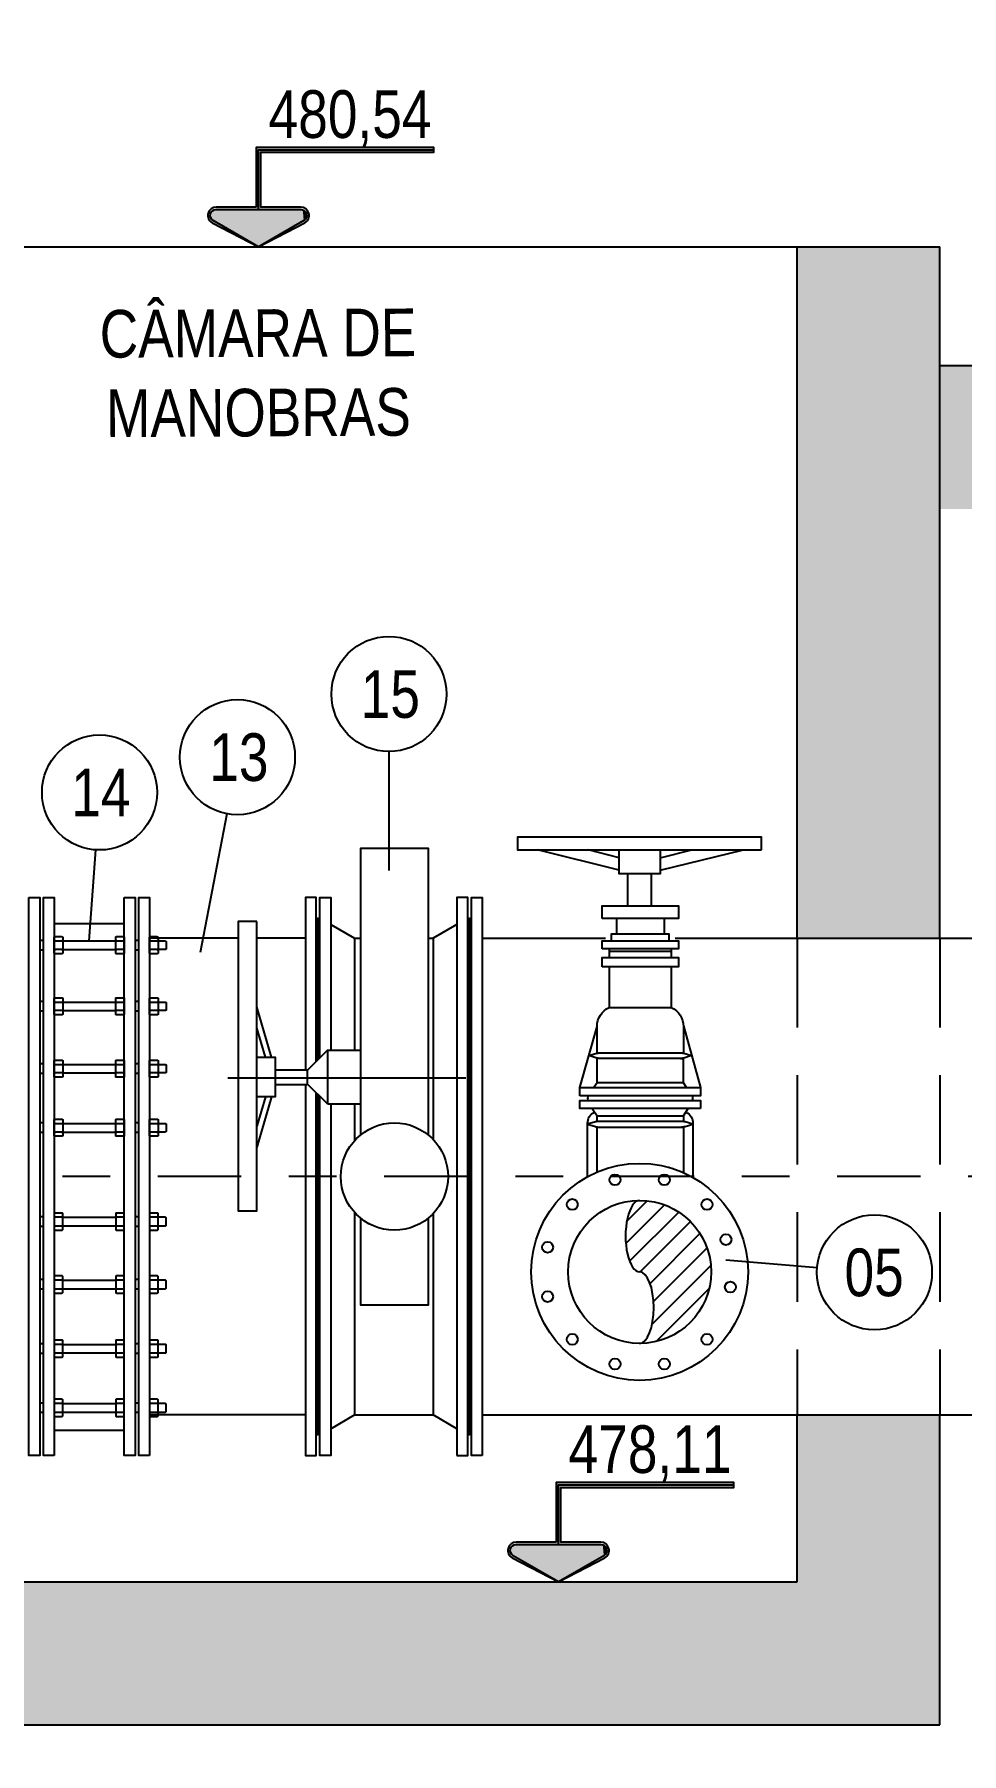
# Model space of a CAD drawing. Header units: feet. Extents: x 0 to 285167, y 0 to 9111449.
# Drawn here: x 285144.644 to 285146.59, y 9111399.777 to 9111403.382 of the extents above; entities that cross this region are included whole.
import ezdxf
from ezdxf import colors
from ezdxf.entities.mleader import LeaderData, LeaderLine
from ezdxf.enums import TextEntityAlignment as Align
from ezdxf.math import Vec2, Vec3

# ---------------------------------------------------------------- set-up
doc = ezdxf.new("R2010")
doc.units = ezdxf.units.FT
doc.header["$MEASUREMENT"] = 0
doc.linetypes.add('DASHDOT', pattern=[1, 0.5, -0.25, 0, -0.25])
doc.linetypes.add('HIDDEN', pattern=[0.375, 0.25, -0.125])
doc.layers.get('0').update_dxf_attribs({"linetype": 'CONTINUOUS'})
for name, color, linetype in [('01', 1, 'CONTINUOUS'), ('06', 6, 'CONTINUOUS'), ('A-NIVEIS', 1, 'CONTINUOUS'), ('A-TEXTO', 2, 'CONTINUOUS'), ('EIXO', 1, 'DASHDOT'), ('H-SA-CONTORNO', 2, 'CONTINUOUS'), ('H-SA-ESTRUTURA (CORTE)', 5, 'CONTINUOUS'), ('H-SA-HTC CONCRETO', 253, 'CONTINUOUS'), ('H-SA-TEXTO', 2, 'CONTINUOUS'), ('H-SA-TUBOS', 3, 'CONTINUOUS'), ('INDIC', 2, 'CONTINUOUS')]:
    doc.layers.add(name, color=color, linetype=linetype)
doc.styles.add('EGC_Arial_2.0mm', font='arial.ttf', dxfattribs={"width": 0.8, "height": 2})

# ---------------------------------------------------------------- blocks, each defined once
blk = doc.blocks.new('*U1223')
at = {"true_color": 0xffffff}
h = blk.add_hatch(color=7, dxfattribs=at)
h.dxf.hatch_style = 1
edge = h.paths.add_edge_path()
edge.add_line((-0.1, 1.663), (-1.773, 1.663))
edge.add_arc((-1.773, 1.313), 0.35, 90, 240)
edge.add_line((-1.948, 1.009), (0, 0))
edge.add_line((0, 0), (1.948, 1.009))
edge.add_arc((1.773, 1.313), 0.35, 300, 450)
edge.add_line((1.773, 1.663), (0.1, 1.663))
edge.add_line((0.1, 1.663), (0.1, 3.963))
edge.add_line((0.1, 3.963), (7.363, 3.963))
edge.add_line((7.363, 3.963), (7.363, 4.163))
edge.add_line((7.363, 4.163), (-0.1, 4.163))
edge.add_line((-0.1, 4.163), (-0.1, 1.663))
at = {"color": 7, "true_color": 0xffffff}
blk.add_lwpolyline([(-0.1, 1.663), (-1.773, 1.663, 0.767327), (-1.948, 1.009), (0, 0), (1.948, 1.009, 0.767327), (1.773, 1.663), (0.1, 1.663), (0.1, 3.963), (7.363, 3.963), (7.363, 4.163), (-0.1, 4.163)], format="xyb", close=True, dxfattribs=at)
blk.add_lwpolyline([(0, 1.563), (0, 4.063), (7.363, 4.063)])
blk.add_lwpolyline([(0, 0), (-1.898, 1.096, -0.767327), (-1.773, 1.563), (1.773, 1.563, -0.767327), (1.898, 1.096)], format="xyb", close=True)
for points in [[(0, 1.563), (0, 0), (0.933, 1.563), (1.055, 0.609)], [(0.933, 1.563), (1.055, 0.609), (1.86, 1.547), (1.898, 1.096)], [(1.86, 1.547), (1.898, 1.096), (1.99, 1.437), (1.996, 1.198)]]:
    blk.add_solid(points)
at = {"layer": 'A-TEXTO', "style": 'EGC_Arial_2.0mm', "width": 0.8}
blk.add_attdef('COTA', text='', height=2, dxfattribs=at).set_placement((7.26, 4.565), align=Align.RIGHT)
blk = doc.blocks.new('*U1217')
at = {"true_color": 0xffffff}
h = blk.add_hatch(color=7, dxfattribs=at)
h.dxf.hatch_style = 1
edge = h.paths.add_edge_path()
edge.add_line((-0.1, 1.663), (-1.773, 1.663))
edge.add_arc((-1.773, 1.313), 0.35, 90, 240)
edge.add_line((-1.948, 1.009), (0, 0))
edge.add_line((0, 0), (1.948, 1.009))
edge.add_arc((1.773, 1.313), 0.35, 300, 450)
edge.add_line((1.773, 1.663), (0.1, 1.663))
edge.add_line((0.1, 1.663), (0.1, 3.963))
edge.add_line((0.1, 3.963), (7.363, 3.963))
edge.add_line((7.363, 3.963), (7.363, 4.163))
edge.add_line((7.363, 4.163), (-0.1, 4.163))
edge.add_line((-0.1, 4.163), (-0.1, 1.663))
at = {"color": 7, "true_color": 0xffffff}
blk.add_lwpolyline([(-0.1, 1.663), (-1.773, 1.663, 0.767327), (-1.948, 1.009), (0, 0), (1.948, 1.009, 0.767327), (1.773, 1.663), (0.1, 1.663), (0.1, 3.963), (7.363, 3.963), (7.363, 4.163), (-0.1, 4.163)], format="xyb", close=True, dxfattribs=at)
blk.add_lwpolyline([(0, 1.563), (0, 4.063), (7.363, 4.063)])
blk.add_lwpolyline([(0, 0), (-1.898, 1.096, -0.767327), (-1.773, 1.563), (1.773, 1.563, -0.767327), (1.898, 1.096)], format="xyb", close=True)
for points in [[(0, 1.563), (0, 0), (0.933, 1.563), (1.055, 0.609)], [(0.933, 1.563), (1.055, 0.609), (1.86, 1.547), (1.898, 1.096)], [(1.86, 1.547), (1.898, 1.096), (1.99, 1.437), (1.996, 1.198)]]:
    blk.add_solid(points)
at = {"layer": 'A-TEXTO', "style": 'EGC_Arial_2.0mm', "width": 0.8}
blk.add_attdef('COTA', text='', height=2, dxfattribs=at).set_placement((7.26, 4.565), align=Align.RIGHT)
blk = doc.blocks.new('_None')

msp = doc.modelspace()

# ---------------------------------------------------------------- hatches: boundary and pattern name
h = msp.add_hatch()
h.set_pattern_fill('EARTH', color=251, scale=0.025, angle=45, style=0)
h.set_pattern_definition([(45, (285199.39098, 9111388.71119), (2e-17, 0.2245064), [0.15875, -0.15875]), (45, (285199.34888, 9111388.75328), (2e-17, 0.2245064), [0.15875, -0.15875]), (45, (285199.30679, 9111388.79537), (2e-17, 0.2245064), [0.15875, -0.15875]), (135, (285199.30679, 9111388.82344), (-0.2245064, 2e-17), [0.15875, -0.15875]), (135, (285199.34888, 9111388.86553), (-0.2245064, 2e-17), [0.15875, -0.15875]), (135, (285199.39098, 9111388.90763), (-0.2245064, 2e-17), [0.15875, -0.15875])])
h.paths.add_polyline_path([(285146.5447, 9111402.6869), (285146.5447, 9111402.3867), (285148.1408, 9111402.3867), (285154.1599, 9111408.3959), (285156.1047, 9111408.3969), (285156.1047, 9111408.5469), (285153.8495, 9111408.5469), (285147.9895, 9111402.6869)])
at = {"layer": '01'}
h = msp.add_hatch(dxfattribs=at)
h.set_pattern_fill('ANSI31', color=256, scale=0.01, style=0)
h.set_pattern_definition([(45, (285141.924345, 9111400.791686), (-0.02245064, 0.02245064), [])])
edge = h.paths.add_edge_path()
edge.add_ellipse((285145.9145, 9111400.8619), major_axis=(0, 0.075), ratio=0.394823, start_angle=0, end_angle=180)
edge.add_line((285145.9145, 9111400.7869), (285145.9145, 9111400.9369))
h.paths.add_polyline_path([(285145.9145, 9111400.7869), (285146.0645, 9111400.7869, 0.414214), (285145.9145, 9111400.9369)])
edge = h.paths.add_edge_path()
edge.add_ellipse((285145.9145, 9111400.7119), major_axis=(0, 0.075), ratio=0.394823, start_angle=180, end_angle=360, ccw=False)
edge.add_arc((285145.9145, 9111400.7869), 0.15, 270, 360)
edge.add_line((285146.0645, 9111400.7869), (285145.9145, 9111400.7869))
at = {"layer": 'H-SA-HTC CONCRETO'}
h = msp.add_hatch(color=256, dxfattribs=at)
h.dxf.hatch_style = 1
h.paths.add_polyline_path([(285134.7447, 9111402.9569), (285134.6947, 9111402.9569), (285134.6947, 9111402.9869), (285133.3847, 9111402.9869), (285133.3847, 9111403.9869), (285133.0847, 9111403.9869), (285133.0847, 9111402.9869), (285132.0847, 9111402.9869), (285132.0847, 9111402.6869), (285133.0847, 9111402.6869), (285133.0847, 9111402.0569), (285133.3847, 9111402.0569), (285133.3847, 9111402.6869), (285134.7447, 9111402.6869)])
h.paths.add_polyline_path([(285133.3847, 9111406.9869), (285133.0847, 9111406.9869), (285133.0847, 9111405.4869), (285133.3847, 9111405.4869)])
h.paths.add_polyline_path([(285133.3847, 9111409.1557), (285133.3847, 9111411.0181), (285133.0847, 9111411.0181), (285133.0847, 9111410.6765), (285132.5347, 9111410.6765), (285132.5347, 9111411.5305), (285132.3847, 9111411.5305), (285132.3847, 9111410.5057), (285133.0847, 9111410.5057), (285133.0847, 9111409.1557), (285133.0847, 9111407.9869), (285133.3847, 9111407.9869)])
h.paths.add_polyline_path([(285137.8847, 9111409.8057), (285141.3847, 9111409.8057), (285141.3847, 9111410.5057), (285137.8847, 9111410.5057), (285137.5847, 9111410.5057), (285136.7864, 9111410.5057), (285136.785, 9111409.8057), (285137.5847, 9111409.8057), (285137.5847, 9111402.9869), (285137.8847, 9111402.9869)])
h.paths.add_polyline_path([(285136.7847, 9111409.8057), (285136.7864, 9111410.5057), (285133.3847, 9111410.5057), (285133.3847, 9111409.8057), (285136.7847, 9111409.8057)])
h.paths.add_polyline_path([(285141.6847, 9111410.5057), (285142.3847, 9111410.5057), (285142.3847, 9111411.5305), (285142.2347, 9111411.5305), (285142.2347, 9111410.6765), (285141.6847, 9111410.6765), (285141.6847, 9111411.0181), (285141.3847, 9111411.0181), (285141.3847, 9111409.1557), (285141.3847, 9111408.127), (285141.6847, 9111407.9578), (285141.6847, 9111409.1557)])
h.paths.add_polyline_path([(285141.6847, 9111407.9578), (285141.3847, 9111408.127), (285141.3847, 9111407.9869), (285141.6847, 9111407.9869)], flags=17)
h.paths.add_polyline_path([(285137.7163, 9111411.0492), (285137.6167, 9111411.052), (285137.6167, 9111410.524), (285137.7163, 9111410.524)])
h.paths.add_polyline_path([(285137.1528, 9111411.052), (285137.0531, 9111411.0492), (285137.0531, 9111410.524), (285137.1528, 9111410.524)])
h.paths.add_polyline_path([(285137.8847, 9111402.3369), (285137.8849, 9111402.9869), (285137.2847, 9111402.9869), (285137.2847, 9111402.4369), (285137.5847, 9111402.4369), (285137.5847, 9111401.3619), (285137.7235, 9111401.3619), (285137.7235, 9111401.4469), (285137.746, 9111401.4469), (285137.746, 9111401.3619), (285137.8847, 9111401.3619)])
h.paths.add_polyline_path([(285136.2847, 9111402.6479), (285136.2847, 9111402.9869), (285135.5957, 9111402.9869), (285135.5937, 9111402.9569), (285135.5447, 9111402.9569), (285135.5447, 9111402.6869), (285135.9847, 9111402.6869), (285135.9847, 9111402.4369), (285136.2847, 9111402.4369)])
h.paths.add_polyline_path([(285133.3847, 9111402.1769), (285133.0847, 9111402.0569)], flags=17)
h.paths.add_polyline_path([(285133.3847, 9111402.0569), (285133.0847, 9111402.0569)], flags=16)
h.paths.add_polyline_path([(285146.5447, 9111399.8371), (285146.2447, 9111399.8371), (285146.2447, 9111400.1369), (285143.9847, 9111400.1369), (285143.9847, 9111399.8371), (285143.6847, 9111399.8371)])
h.paths.add_polyline_path([(285146.5447, 9111402.9369), (285146.2447, 9111402.9369), (285146.2447, 9111401.4869), (285146.5447, 9111401.4869)])
h.paths.add_polyline_path([(285143.9847, 9111402.9369), (285143.6847, 9111402.9369), (285143.6847, 9111401.4869), (285143.9847, 9111401.4869)])
h.paths.add_polyline_path([(285143.9847, 9111400.4869), (285143.6847, 9111400.4869), (285143.6847, 9111399.8371), (285143.9847, 9111399.8371)])
h.paths.add_polyline_path([(285146.5447, 9111400.4869), (285146.2447, 9111400.4869), (285146.2447, 9111399.8371), (285146.5447, 9111399.8371)])

# ---------------------------------------------------------------- linework, layer by layer
msp.add_line((285145.9755, 9111401.006), (285145.9755, 9111401.0076))
at = {"layer": '01', "color": 1}
for centre, radius in [((285145.9145, 9111400.7869), 0.2275), ((285145.8627, 9111400.98), 0.0115), ((285145.9662, 9111400.98), 0.0115), ((285145.7731, 9111400.9283), 0.0115), ((285146.0559, 9111400.9283), 0.0115), ((285146.0955, 9111400.8547), 0.0115), ((285145.7213, 9111400.8386), 0.0115), ((285146.1049, 9111400.755), 0.0115), ((285145.7213, 9111400.7351), 0.0115), ((285145.7731, 9111400.6454), 0.0115), ((285146.0559, 9111400.6454), 0.0115), ((285145.8627, 9111400.5937), 0.0115), ((285145.9662, 9111400.5937), 0.0115)]:
    msp.add_circle(centre, radius, dxfattribs=at)
at = {"layer": '01'}
for centre, start_param, end_param in [((285145.9145, 9111400.8619), 0, 3.141593), ((285145.9145, 9111400.7119), 3.141593, 6.283185)]:
    msp.add_ellipse(centre, major_axis=(0, 0.075), ratio=0.394823, start_param=start_param, end_param=end_param, dxfattribs=at)
at = {"layer": '06'}
msp.add_lwpolyline([(285156.1047, 9111408.5469), (285153.8495, 9111408.5469), (285147.9895, 9111402.6869), (285146.5447, 9111402.6869)], dxfattribs=at)
at = {"layer": 'EIXO', "ltscale": 0.35}
msp.add_line((285148.4037, 9111400.9869), (285136.7847, 9111400.9869), dxfattribs=at)
at = {"layer": 'H-SA-CONTORNO', "ltscale": 0.75}
msp.add_line((285143.9847, 9111402.9369), (285146.2447, 9111402.9369), dxfattribs=at)
at = {"layer": 'H-SA-CONTORNO', "color": 1, "linetype": 'HIDDEN', "ltscale": 0.75}
for p, q in [((285146.2447, 9111401.4869), (285146.2447, 9111400.4869)), ((285146.5447, 9111401.4869), (285146.5447, 9111400.4869))]:
    msp.add_line(p, q, dxfattribs=at)
at = {"layer": 'H-SA-ESTRUTURA (CORTE)'}
for p, q in [((285146.2447, 9111402.9369), (285146.5447, 9111402.9369)), ((285146.2447, 9111401.4869), (285146.2447, 9111402.9369)), ((285146.5447, 9111401.4869), (285146.5447, 9111402.9369)), ((285146.2447, 9111400.1369), (285146.2447, 9111400.4869)), ((285146.5447, 9111399.8371), (285146.5447, 9111400.4869)), ((285143.9847, 9111400.1369), (285146.2447, 9111400.1369)), ((285143.6847, 9111399.8371), (285146.5447, 9111399.8371))]:
    msp.add_line(p, q, dxfattribs=at)
at = {"layer": 'H-SA-TUBOS'}
for p, q in [((285145.8713, 9111401.6292), (285145.7002, 9111401.6718)), ((285145.8713, 9111401.6556), (285145.8062, 9111401.6718)), ((285145.9576, 9111401.6292), (285146.1321, 9111401.6718)), ((285145.9576, 9111401.6555), (285146.0241, 9111401.6718)), ((285145.8895, 9111401.5548), (285145.8895, 9111401.6216)), ((285145.9395, 9111401.5548), (285145.9395, 9111401.6216)), ((285144.6862, 9111401.5178), (285144.8332, 9111401.5178)), ((285145.2662, 9111401.5157), (285145.3162, 9111401.4869)), ((285145.5312, 9111401.5157), (285145.4812, 9111401.4869)), ((285145.8657, 9111401.5283), (285145.8657, 9111401.496)), ((285145.9657, 9111401.5283), (285145.9657, 9111401.496)), ((285144.6637, 9111401.482), (285144.6557, 9111401.482)), ((285144.688, 9111401.481), (285144.7024, 9111401.481)), ((285144.7042, 9111401.481), (285144.8152, 9111401.481)), ((285144.817, 9111401.481), (285144.8314, 9111401.481)), ((285144.8637, 9111401.482), (285144.8557, 9111401.482)), ((285145.0724, 9111401.4869), (285144.8862, 9111401.4869)), ((285144.888, 9111401.481), (285144.9024, 9111401.481)), ((285145.2132, 9111401.4869), (285145.1113, 9111401.4869)), ((285145.3162, 9111401.4869), (285145.3162, 9111401.2518)), ((285145.3162, 9111401.4869), (285145.3292, 9111401.4869)), ((285145.4707, 9111401.4869), (285145.4812, 9111401.4869)), ((285145.4812, 9111401.4869), (285145.4812, 9111401.0647)), ((285145.5842, 9111401.4869), (285145.843, 9111401.4869)), ((285145.9889, 9111401.4869), (285147.8117, 9111401.4869)), ((285144.6637, 9111401.462), (285144.6557, 9111401.462)), ((285144.7024, 9111401.463), (285144.688, 9111401.463)), ((285144.7042, 9111401.463), (285144.8152, 9111401.463)), ((285144.8314, 9111401.463), (285144.817, 9111401.463)), ((285144.8637, 9111401.462), (285144.8557, 9111401.462)), ((285144.9024, 9111401.463), (285144.888, 9111401.463)), ((285145.8507, 9111401.4646), (285145.8507, 9111401.4465)), ((285145.8507, 9111401.4596), (285145.9807, 9111401.4596)), ((285145.9807, 9111401.4646), (285145.9807, 9111401.4465)), ((285145.8507, 9111401.4264), (285145.8507, 9111401.3414)), ((285145.9807, 9111401.4264), (285145.9807, 9111401.3414)), ((285144.6637, 9111401.3539), (285144.6557, 9111401.3539)), ((285144.6637, 9111401.3339), (285144.6557, 9111401.3339)), ((285144.688, 9111401.3529), (285144.7024, 9111401.3529)), ((285144.7024, 9111401.3349), (285144.688, 9111401.3349)), ((285144.7042, 9111401.3529), (285144.8152, 9111401.3529)), ((285144.7042, 9111401.3349), (285144.8152, 9111401.3349)), ((285144.817, 9111401.3529), (285144.8314, 9111401.3529)), ((285144.8314, 9111401.3349), (285144.817, 9111401.3349)), ((285144.8637, 9111401.3539), (285144.8557, 9111401.3539)), ((285144.8637, 9111401.3339), (285144.8557, 9111401.3339)), ((285144.888, 9111401.3529), (285144.9024, 9111401.3529)), ((285144.9024, 9111401.3349), (285144.888, 9111401.3349)), ((285145.1423, 9111401.2373), (285145.1113, 9111401.3425)), ((285145.1294, 9111401.2373), (285145.1113, 9111401.2986)), ((285145.7892, 9111401.1735), (285145.8252, 9111401.3015)), ((285146.0062, 9111401.3031), (285146.0422, 9111401.1735)), ((285145.2593, 9111401.2518), (285145.2171, 9111401.2096)), ((285145.2593, 9111401.2518), (285145.2593, 9111401.1393)), ((285145.2593, 9111401.2518), (285145.3292, 9111401.2518)), ((285145.8252, 9111401.1835), (285145.8252, 9111401.2353)), ((285146.0062, 9111401.1835), (285146.0062, 9111401.2352)), ((285144.6637, 9111401.2231), (285144.6557, 9111401.2231)), ((285144.6637, 9111401.2031), (285144.6557, 9111401.2031)), ((285144.688, 9111401.2221), (285144.7024, 9111401.2221)), ((285144.7024, 9111401.2041), (285144.688, 9111401.2041)), ((285144.7042, 9111401.2221), (285144.8152, 9111401.2221)), ((285144.7042, 9111401.2041), (285144.8152, 9111401.2041)), ((285144.817, 9111401.2221), (285144.8314, 9111401.2221)), ((285144.8314, 9111401.2041), (285144.817, 9111401.2041)), ((285144.8637, 9111401.2231), (285144.8557, 9111401.2231)), ((285144.8637, 9111401.2031), (285144.8557, 9111401.2031)), ((285144.888, 9111401.2221), (285144.9024, 9111401.2221)), ((285144.9024, 9111401.2041), (285144.888, 9111401.2041)), ((285145.0503, 9111401.194), (285145.55, 9111401.194)), ((285145.1496, 9111401.211), (285145.2171, 9111401.211)), ((285145.2171, 9111401.2096), (285145.2171, 9111401.1815)), ((285145.1423, 9111401.1538), (285145.1113, 9111401.0486)), ((285145.1294, 9111401.1538), (285145.1113, 9111401.0925)), ((285145.1496, 9111401.1801), (285145.2171, 9111401.1801)), ((285145.2593, 9111401.1393), (285145.2171, 9111401.1815)), ((285145.2593, 9111401.1393), (285145.3292, 9111401.1393)), ((285145.3162, 9111401.1393), (285145.3162, 9111401.062)), ((285145.819, 9111401.1214), (285145.8202, 9111401.122)), ((285146.0112, 9111401.122), (285146.0124, 9111401.1214)), ((285144.6637, 9111401.0993), (285144.6557, 9111401.0993)), ((285144.688, 9111401.0983), (285144.7024, 9111401.0983)), ((285144.7042, 9111401.0983), (285144.8152, 9111401.0983)), ((285144.817, 9111401.0983), (285144.8314, 9111401.0983)), ((285144.8637, 9111401.0993), (285144.8557, 9111401.0993)), ((285144.888, 9111401.0983), (285144.9024, 9111401.0983)), ((285145.8252, 9111401.1022), (285145.8252, 9111401.1145)), ((285146.0062, 9111401.1145), (285146.0062, 9111401.1022)), ((285144.6637, 9111401.0793), (285144.6557, 9111401.0793)), ((285144.7024, 9111401.0803), (285144.688, 9111401.0803)), ((285144.7042, 9111401.0803), (285144.8152, 9111401.0803)), ((285144.8314, 9111401.0803), (285144.817, 9111401.0803)), ((285144.8637, 9111401.0793), (285144.8557, 9111401.0793)), ((285144.9024, 9111401.0803), (285144.888, 9111401.0803)), ((285144.6637, 9111400.9024), (285144.6557, 9111400.9024)), ((285144.7024, 9111400.9014), (285144.688, 9111400.9014)), ((285144.7042, 9111400.9014), (285144.8152, 9111400.9014)), ((285144.8314, 9111400.9014), (285144.817, 9111400.9014)), ((285144.8637, 9111400.9024), (285144.8557, 9111400.9024)), ((285144.9024, 9111400.9014), (285144.888, 9111400.9014)), ((285145.3162, 9111400.9117), (285145.3162, 9111400.4869)), ((285145.4812, 9111400.9091), (285145.4812, 9111400.4869)), ((285144.6637, 9111400.8824), (285144.6557, 9111400.8824)), ((285144.688, 9111400.8834), (285144.7024, 9111400.8834)), ((285144.7042, 9111400.8834), (285144.8152, 9111400.8834)), ((285144.817, 9111400.8834), (285144.8314, 9111400.8834)), ((285144.8637, 9111400.8824), (285144.8557, 9111400.8824)), ((285144.888, 9111400.8834), (285144.9024, 9111400.8834)), ((285144.6637, 9111400.7706), (285144.6557, 9111400.7706)), ((285144.7024, 9111400.7696), (285144.688, 9111400.7696)), ((285144.7042, 9111400.7696), (285144.8152, 9111400.7696)), ((285144.8314, 9111400.7696), (285144.817, 9111400.7696)), ((285144.8637, 9111400.7706), (285144.8557, 9111400.7706)), ((285144.9024, 9111400.7696), (285144.888, 9111400.7696)), ((285144.6637, 9111400.7506), (285144.6557, 9111400.7506)), ((285144.688, 9111400.7516), (285144.7024, 9111400.7516)), ((285144.7042, 9111400.7516), (285144.8152, 9111400.7516)), ((285144.817, 9111400.7516), (285144.8314, 9111400.7516)), ((285144.8637, 9111400.7506), (285144.8557, 9111400.7506)), ((285144.888, 9111400.7516), (285144.9024, 9111400.7516)), ((285144.6637, 9111400.6359), (285144.6557, 9111400.6359)), ((285144.6637, 9111400.6159), (285144.6557, 9111400.6159)), ((285144.7024, 9111400.6349), (285144.688, 9111400.6349)), ((285144.688, 9111400.6169), (285144.7024, 9111400.6169)), ((285144.7042, 9111400.6349), (285144.8152, 9111400.6349)), ((285144.7042, 9111400.6169), (285144.8152, 9111400.6169)), ((285144.8314, 9111400.6349), (285144.817, 9111400.6349)), ((285144.817, 9111400.6169), (285144.8314, 9111400.6169)), ((285144.8637, 9111400.6359), (285144.8557, 9111400.6359)), ((285144.8637, 9111400.6159), (285144.8557, 9111400.6159)), ((285144.9024, 9111400.6349), (285144.888, 9111400.6349)), ((285144.888, 9111400.6169), (285144.9024, 9111400.6169)), ((285144.6637, 9111400.5117), (285144.6557, 9111400.5117)), ((285144.7024, 9111400.5107), (285144.688, 9111400.5107)), ((285144.7042, 9111400.5107), (285144.8152, 9111400.5107)), ((285144.8314, 9111400.5107), (285144.817, 9111400.5107)), ((285144.8637, 9111400.5117), (285144.8557, 9111400.5117)), ((285144.9024, 9111400.5107), (285144.888, 9111400.5107)), ((285144.6637, 9111400.4917), (285144.6557, 9111400.4917)), ((285144.688, 9111400.4927), (285144.7024, 9111400.4927)), ((285144.7042, 9111400.4927), (285144.8152, 9111400.4927)), ((285144.817, 9111400.4927), (285144.8314, 9111400.4927)), ((285144.8637, 9111400.4917), (285144.8557, 9111400.4917)), ((285145.2132, 9111400.4869), (285144.8862, 9111400.4869)), ((285144.888, 9111400.4927), (285144.9024, 9111400.4927)), ((285145.2662, 9111400.458), (285145.3162, 9111400.4869)), ((285145.3162, 9111400.4869), (285145.4812, 9111400.4869)), ((285145.5312, 9111400.458), (285145.4812, 9111400.4869)), ((285145.5842, 9111400.4869), (285147.8117, 9111400.4869)), ((285144.6862, 9111400.4548), (285144.8332, 9111400.4548))]:
    msp.add_line(p, q, dxfattribs=at)
for points in [[(285146.1705, 9111401.6718), (285146.1705, 9111401.6986), (285145.6585, 9111401.6986), (285145.6585, 9111401.6718)], [(285144.6332, 9111401.5719), (285144.6557, 9111401.5719), (285144.6557, 9111400.4019), (285144.6332, 9111400.4019)], [(285144.6862, 9111400.4019), (285144.6637, 9111400.4019), (285144.6637, 9111401.5719), (285144.6862, 9111401.5719)], [(285144.8332, 9111401.5719), (285144.8557, 9111401.5719), (285144.8557, 9111400.4019), (285144.8332, 9111400.4019)], [(285144.8862, 9111400.4019), (285144.8637, 9111400.4019), (285144.8637, 9111401.5719), (285144.8862, 9111401.5719)], [(285145.5312, 9111400.4019), (285145.5537, 9111400.4019), (285145.5537, 9111401.5719), (285145.5312, 9111401.5719)], [(285145.5842, 9111400.4019), (285145.5617, 9111400.4019), (285145.5617, 9111401.5719), (285145.5842, 9111401.5719)], [(285145.8357, 9111401.5283), (285145.8357, 9111401.5548), (285145.9957, 9111401.5548), (285145.9957, 9111401.5283)], [(285145.1113, 9111401.5216), (285145.0724, 9111401.5216), (285145.0724, 9111400.9147), (285145.1113, 9111400.9147)], [(285145.8357, 9111401.4646), (285145.8357, 9111401.481), (285145.9957, 9111401.481), (285145.9957, 9111401.4646)], [(285145.8357, 9111401.4264), (285145.8357, 9111401.4465), (285145.9957, 9111401.4465), (285145.9957, 9111401.4264)], [(285145.7892, 9111401.1565), (285145.7892, 9111401.1735), (285146.0422, 9111401.1735), (285146.0422, 9111401.1565)], [(285146.0422, 9111401.1295), (285145.7892, 9111401.1295), (285145.7892, 9111401.1465), (285146.0422, 9111401.1465)]]:
    msp.add_lwpolyline(points, close=True, dxfattribs=at)
for points in [[(285145.3292, 9111401.0744), (285145.3292, 9111401.6756), (285145.4707, 9111401.6756), (285145.4707, 9111401.0744)], [(285145.9576, 9111401.6718), (285145.9576, 9111401.6216), (285145.8713, 9111401.6216), (285145.8713, 9111401.6718)], [(285145.2357, 9111401.2282), (285145.2357, 9111401.5719), (285145.2132, 9111401.5719), (285145.2132, 9111401.211)], [(285145.2437, 9111401.2362), (285145.2437, 9111401.5719), (285145.2662, 9111401.5719), (285145.2662, 9111401.2518)], [(285145.2397, 9111401.2322), (285145.2397, 9111401.5279), (285145.2357, 9111401.5279)], [(285145.2397, 9111401.2322), (285145.2397, 9111401.5279), (285145.2437, 9111401.5279)], [(285145.5537, 9111400.4459), (285145.5577, 9111400.4459), (285145.5577, 9111401.5279), (285145.5537, 9111401.5279)], [(285145.5617, 9111400.4459), (285145.5577, 9111400.4459), (285145.5577, 9111401.5279), (285145.5617, 9111401.5279)], [(285144.6862, 9111401.4801), (285144.688, 9111401.481), (285144.6862, 9111401.4819)], [(285144.7042, 9111401.4819), (285144.7024, 9111401.481), (285144.7042, 9111401.4801)], [(285144.8152, 9111401.4801), (285144.817, 9111401.481), (285144.8152, 9111401.4819)], [(285144.8332, 9111401.4819), (285144.8314, 9111401.481), (285144.8332, 9111401.4801)], [(285144.8862, 9111401.4801), (285144.888, 9111401.481), (285144.8862, 9111401.4819)], [(285144.9042, 9111401.4819), (285144.9024, 9111401.481), (285144.9042, 9111401.4801)], [(285145.8557, 9111401.481), (285145.8557, 9111401.496), (285145.9757, 9111401.496), (285145.9757, 9111401.481)], [(285144.6862, 9111401.4621), (285144.688, 9111401.463), (285144.6862, 9111401.4639)], [(285144.7042, 9111401.4639), (285144.7024, 9111401.463), (285144.7042, 9111401.4621)], [(285144.8152, 9111401.4621), (285144.817, 9111401.463), (285144.8152, 9111401.4639)], [(285144.8332, 9111401.4639), (285144.8314, 9111401.463), (285144.8332, 9111401.4621)], [(285144.8862, 9111401.4621), (285144.888, 9111401.463), (285144.8862, 9111401.4639)], [(285144.9042, 9111401.4639), (285144.9024, 9111401.463), (285144.9042, 9111401.4621)], [(285144.6862, 9111401.352), (285144.688, 9111401.3529), (285144.6862, 9111401.3538)], [(285144.6862, 9111401.334), (285144.688, 9111401.3349), (285144.6862, 9111401.3358)], [(285144.7042, 9111401.3538), (285144.7024, 9111401.3529), (285144.7042, 9111401.352)], [(285144.7042, 9111401.3358), (285144.7024, 9111401.3349), (285144.7042, 9111401.334)], [(285144.8152, 9111401.352), (285144.817, 9111401.3529), (285144.8152, 9111401.3538)], [(285144.8152, 9111401.334), (285144.817, 9111401.3349), (285144.8152, 9111401.3358)], [(285144.8332, 9111401.3538), (285144.8314, 9111401.3529), (285144.8332, 9111401.352)], [(285144.8332, 9111401.3358), (285144.8314, 9111401.3349), (285144.8332, 9111401.334)], [(285144.8862, 9111401.352), (285144.888, 9111401.3529), (285144.8862, 9111401.3538)], [(285144.8862, 9111401.334), (285144.888, 9111401.3349), (285144.8862, 9111401.3358)], [(285144.9042, 9111401.3538), (285144.9024, 9111401.3529), (285144.9042, 9111401.352)], [(285144.9042, 9111401.3358), (285144.9024, 9111401.3349), (285144.9042, 9111401.334)], [(285145.1113, 9111401.2373), (285145.1496, 9111401.2373), (285145.1496, 9111401.1538), (285145.1113, 9111401.1538)], [(285144.6862, 9111401.2212), (285144.688, 9111401.2221), (285144.6862, 9111401.223)], [(285144.6862, 9111401.2032), (285144.688, 9111401.2041), (285144.6862, 9111401.205)], [(285144.7042, 9111401.223), (285144.7024, 9111401.2221), (285144.7042, 9111401.2212)], [(285144.7042, 9111401.205), (285144.7024, 9111401.2041), (285144.7042, 9111401.2032)], [(285144.8152, 9111401.2212), (285144.817, 9111401.2221), (285144.8152, 9111401.223)], [(285144.8152, 9111401.2032), (285144.817, 9111401.2041), (285144.8152, 9111401.205)], [(285144.8332, 9111401.223), (285144.8314, 9111401.2221), (285144.8332, 9111401.2212)], [(285144.8332, 9111401.205), (285144.8314, 9111401.2041), (285144.8332, 9111401.2032)], [(285144.8862, 9111401.2212), (285144.888, 9111401.2221), (285144.8862, 9111401.223)], [(285144.8862, 9111401.2032), (285144.888, 9111401.2041), (285144.8862, 9111401.205)], [(285144.9042, 9111401.223), (285144.9024, 9111401.2221), (285144.9042, 9111401.2212)], [(285144.9042, 9111401.205), (285144.9024, 9111401.2041), (285144.9042, 9111401.2032)], [(285145.2132, 9111401.1801), (285145.2132, 9111400.4019), (285145.2357, 9111400.4019), (285145.2357, 9111401.1629)], [(285145.2357, 9111400.4459), (285145.2397, 9111400.4459), (285145.2397, 9111401.1589)], [(285145.2437, 9111400.4459), (285145.2397, 9111400.4459), (285145.2397, 9111401.1589)], [(285145.2662, 9111401.1393), (285145.2662, 9111400.4019), (285145.2437, 9111400.4019), (285145.2437, 9111401.1549)], [(285146.0128, 9111401.1735), (285146.0062, 9111401.1835), (285145.8252, 9111401.1835), (285145.8185, 9111401.1735)], [(285145.8152, 9111401.1295), (285145.8252, 9111401.1145), (285146.0062, 9111401.1145), (285146.0162, 9111401.1295)], [(285144.6862, 9111401.0974), (285144.688, 9111401.0983), (285144.6862, 9111401.0992)], [(285144.6862, 9111401.0794), (285144.688, 9111401.0803), (285144.6862, 9111401.0812)], [(285144.7042, 9111401.0992), (285144.7024, 9111401.0983), (285144.7042, 9111401.0974)], [(285144.7042, 9111401.0812), (285144.7024, 9111401.0803), (285144.7042, 9111401.0794)], [(285144.8152, 9111401.0974), (285144.817, 9111401.0983), (285144.8152, 9111401.0992)], [(285144.8152, 9111401.0794), (285144.817, 9111401.0803), (285144.8152, 9111401.0812)], [(285144.8332, 9111401.0992), (285144.8314, 9111401.0983), (285144.8332, 9111401.0974)], [(285144.8332, 9111401.0812), (285144.8314, 9111401.0803), (285144.8332, 9111401.0794)], [(285144.8862, 9111401.0974), (285144.888, 9111401.0983), (285144.8862, 9111401.0992)], [(285144.8862, 9111401.0794), (285144.888, 9111401.0803), (285144.8862, 9111401.0812)], [(285144.9042, 9111401.0992), (285144.9024, 9111401.0983), (285144.9042, 9111401.0974)], [(285144.9042, 9111401.0812), (285144.9024, 9111401.0803), (285144.9042, 9111401.0794)], [(285145.8252, 9111400.9961), (285145.8252, 9111401.0908)], [(285146.0062, 9111401.0908), (285146.0062, 9111400.9951)], [(285144.6862, 9111400.9023), (285144.688, 9111400.9014), (285144.6862, 9111400.9005)], [(285144.7042, 9111400.9005), (285144.7024, 9111400.9014), (285144.7042, 9111400.9023)], [(285144.8152, 9111400.9023), (285144.817, 9111400.9014), (285144.8152, 9111400.9005)], [(285144.8332, 9111400.9005), (285144.8314, 9111400.9014), (285144.8332, 9111400.9023)], [(285144.8862, 9111400.9023), (285144.888, 9111400.9014), (285144.8862, 9111400.9005)], [(285144.9042, 9111400.9005), (285144.9024, 9111400.9014), (285144.9042, 9111400.9023)], [(285144.6862, 9111400.8843), (285144.688, 9111400.8834), (285144.6862, 9111400.8825)], [(285144.7042, 9111400.8825), (285144.7024, 9111400.8834), (285144.7042, 9111400.8843)], [(285144.8152, 9111400.8843), (285144.817, 9111400.8834), (285144.8152, 9111400.8825)], [(285144.8332, 9111400.8825), (285144.8314, 9111400.8834), (285144.8332, 9111400.8843)], [(285144.8862, 9111400.8843), (285144.888, 9111400.8834), (285144.8862, 9111400.8825)], [(285144.9042, 9111400.8825), (285144.9024, 9111400.8834), (285144.9042, 9111400.8843)], [(285145.4707, 9111400.8994), (285145.4707, 9111400.7172), (285145.3292, 9111400.7172), (285145.3292, 9111400.8994)], [(285144.6862, 9111400.7705), (285144.688, 9111400.7696), (285144.6862, 9111400.7687)], [(285144.7042, 9111400.7687), (285144.7024, 9111400.7696), (285144.7042, 9111400.7705)], [(285144.8152, 9111400.7705), (285144.817, 9111400.7696), (285144.8152, 9111400.7687)], [(285144.8332, 9111400.7687), (285144.8314, 9111400.7696), (285144.8332, 9111400.7705)], [(285144.8862, 9111400.7705), (285144.888, 9111400.7696), (285144.8862, 9111400.7687)], [(285144.9042, 9111400.7687), (285144.9024, 9111400.7696), (285144.9042, 9111400.7705)], [(285144.6862, 9111400.7525), (285144.688, 9111400.7516), (285144.6862, 9111400.7507)], [(285144.7042, 9111400.7507), (285144.7024, 9111400.7516), (285144.7042, 9111400.7525)], [(285144.8152, 9111400.7525), (285144.817, 9111400.7516), (285144.8152, 9111400.7507)], [(285144.8332, 9111400.7507), (285144.8314, 9111400.7516), (285144.8332, 9111400.7525)], [(285144.8862, 9111400.7525), (285144.888, 9111400.7516), (285144.8862, 9111400.7507)], [(285144.9042, 9111400.7507), (285144.9024, 9111400.7516), (285144.9042, 9111400.7525)], [(285144.6862, 9111400.6358), (285144.688, 9111400.6349), (285144.6862, 9111400.634)], [(285144.6862, 9111400.6178), (285144.688, 9111400.6169), (285144.6862, 9111400.616)], [(285144.7042, 9111400.634), (285144.7024, 9111400.6349), (285144.7042, 9111400.6358)], [(285144.7042, 9111400.616), (285144.7024, 9111400.6169), (285144.7042, 9111400.6178)], [(285144.8152, 9111400.6358), (285144.817, 9111400.6349), (285144.8152, 9111400.634)], [(285144.8152, 9111400.6178), (285144.817, 9111400.6169), (285144.8152, 9111400.616)], [(285144.8332, 9111400.634), (285144.8314, 9111400.6349), (285144.8332, 9111400.6358)], [(285144.8332, 9111400.616), (285144.8314, 9111400.6169), (285144.8332, 9111400.6178)], [(285144.8862, 9111400.6358), (285144.888, 9111400.6349), (285144.8862, 9111400.634)], [(285144.8862, 9111400.6178), (285144.888, 9111400.6169), (285144.8862, 9111400.616)], [(285144.9042, 9111400.634), (285144.9024, 9111400.6349), (285144.9042, 9111400.6358)], [(285144.9042, 9111400.616), (285144.9024, 9111400.6169), (285144.9042, 9111400.6178)], [(285144.6862, 9111400.5116), (285144.688, 9111400.5107), (285144.6862, 9111400.5098)], [(285144.7042, 9111400.5098), (285144.7024, 9111400.5107), (285144.7042, 9111400.5116)], [(285144.8152, 9111400.5116), (285144.817, 9111400.5107), (285144.8152, 9111400.5098)], [(285144.8332, 9111400.5098), (285144.8314, 9111400.5107), (285144.8332, 9111400.5116)], [(285144.8862, 9111400.5116), (285144.888, 9111400.5107), (285144.8862, 9111400.5098)], [(285144.9042, 9111400.5098), (285144.9024, 9111400.5107), (285144.9042, 9111400.5116)], [(285144.6862, 9111400.4936), (285144.688, 9111400.4927), (285144.6862, 9111400.4918)], [(285144.7042, 9111400.4918), (285144.7024, 9111400.4927), (285144.7042, 9111400.4936)], [(285144.8152, 9111400.4936), (285144.817, 9111400.4927), (285144.8152, 9111400.4918)], [(285144.8332, 9111400.4918), (285144.8314, 9111400.4927), (285144.8332, 9111400.4936)], [(285144.8862, 9111400.4936), (285144.888, 9111400.4927), (285144.8862, 9111400.4918)], [(285144.9042, 9111400.4918), (285144.9024, 9111400.4927), (285144.9042, 9111400.4936)]]:
    msp.add_lwpolyline(points, dxfattribs=at)
for points in [[(285144.7042, 9111401.4558, -0.414214), (285144.7024, 9111401.454), (285144.688, 9111401.454, -0.414214), (285144.6862, 9111401.4558), (285144.6862, 9111401.4882, -0.414214), (285144.688, 9111401.49), (285144.7024, 9111401.49, -0.414214), (285144.7042, 9111401.4882)], [(285144.8332, 9111401.4558, -0.414214), (285144.8314, 9111401.454), (285144.817, 9111401.454, -0.414214), (285144.8152, 9111401.4558), (285144.8152, 9111401.4882, -0.414214), (285144.817, 9111401.49), (285144.8314, 9111401.49, -0.414214), (285144.8332, 9111401.4882)], [(285144.8862, 9111401.4882, -0.414214), (285144.888, 9111401.49), (285144.9024, 9111401.49, -0.414214), (285144.9042, 9111401.4882), (285144.9042, 9111401.4558, -0.414214), (285144.9024, 9111401.454), (285144.888, 9111401.454, -0.414214), (285144.8862, 9111401.4558)], [(285144.7042, 9111401.3277, -0.414214), (285144.7024, 9111401.3259), (285144.688, 9111401.3259, -0.414214), (285144.6862, 9111401.3277), (285144.6862, 9111401.3601, -0.414214), (285144.688, 9111401.3619), (285144.7024, 9111401.3619, -0.414214), (285144.7042, 9111401.3601)], [(285144.8332, 9111401.3277, -0.414214), (285144.8314, 9111401.3259), (285144.817, 9111401.3259, -0.414214), (285144.8152, 9111401.3277), (285144.8152, 9111401.3601, -0.414214), (285144.817, 9111401.3619), (285144.8314, 9111401.3619, -0.414214), (285144.8332, 9111401.3601)], [(285144.8862, 9111401.3601, -0.414214), (285144.888, 9111401.3619), (285144.9024, 9111401.3619, -0.414214), (285144.9042, 9111401.3601), (285144.9042, 9111401.3277, -0.414214), (285144.9024, 9111401.3259), (285144.888, 9111401.3259, -0.414214), (285144.8862, 9111401.3277)], [(285144.7042, 9111401.1969, -0.414214), (285144.7024, 9111401.1951), (285144.688, 9111401.1951, -0.414214), (285144.6862, 9111401.1969), (285144.6862, 9111401.2293, -0.414214), (285144.688, 9111401.2311), (285144.7024, 9111401.2311, -0.414214), (285144.7042, 9111401.2293)], [(285144.8332, 9111401.1969, -0.414214), (285144.8314, 9111401.1951), (285144.817, 9111401.1951, -0.414214), (285144.8152, 9111401.1969), (285144.8152, 9111401.2293, -0.414214), (285144.817, 9111401.2311), (285144.8314, 9111401.2311, -0.414214), (285144.8332, 9111401.2293)], [(285144.8862, 9111401.2293, -0.414214), (285144.888, 9111401.2311), (285144.9024, 9111401.2311, -0.414214), (285144.9042, 9111401.2293), (285144.9042, 9111401.1969, -0.414214), (285144.9024, 9111401.1951), (285144.888, 9111401.1951, -0.414214), (285144.8862, 9111401.1969)], [(285144.7042, 9111401.0731, -0.414214), (285144.7024, 9111401.0713), (285144.688, 9111401.0713, -0.414214), (285144.6862, 9111401.0731), (285144.6862, 9111401.1055, -0.414214), (285144.688, 9111401.1073), (285144.7024, 9111401.1073, -0.414214), (285144.7042, 9111401.1055)], [(285144.8332, 9111401.0731, -0.414214), (285144.8314, 9111401.0713), (285144.817, 9111401.0713, -0.414214), (285144.8152, 9111401.0731), (285144.8152, 9111401.1055, -0.414214), (285144.817, 9111401.1073), (285144.8314, 9111401.1073, -0.414214), (285144.8332, 9111401.1055)], [(285144.8862, 9111401.1055, -0.414214), (285144.888, 9111401.1073), (285144.9024, 9111401.1073, -0.414214), (285144.9042, 9111401.1055), (285144.9042, 9111401.0731, -0.414214), (285144.9024, 9111401.0713), (285144.888, 9111401.0713, -0.414214), (285144.8862, 9111401.0731)], [(285144.7042, 9111400.9086, 0.414214), (285144.7024, 9111400.9104), (285144.688, 9111400.9104, 0.414214), (285144.6862, 9111400.9086), (285144.6862, 9111400.8762, 0.414214), (285144.688, 9111400.8744), (285144.7024, 9111400.8744, 0.414214), (285144.7042, 9111400.8762)], [(285144.8332, 9111400.9086, 0.414214), (285144.8314, 9111400.9104), (285144.817, 9111400.9104, 0.414214), (285144.8152, 9111400.9086), (285144.8152, 9111400.8762, 0.414214), (285144.817, 9111400.8744), (285144.8314, 9111400.8744, 0.414214), (285144.8332, 9111400.8762)], [(285144.8862, 9111400.8762, 0.414214), (285144.888, 9111400.8744), (285144.9024, 9111400.8744, 0.414214), (285144.9042, 9111400.8762), (285144.9042, 9111400.9086, 0.414214), (285144.9024, 9111400.9104), (285144.888, 9111400.9104, 0.414214), (285144.8862, 9111400.9086)], [(285144.7042, 9111400.7768, 0.414214), (285144.7024, 9111400.7786), (285144.688, 9111400.7786, 0.414214), (285144.6862, 9111400.7768), (285144.6862, 9111400.7444, 0.414214), (285144.688, 9111400.7426), (285144.7024, 9111400.7426, 0.414214), (285144.7042, 9111400.7444)], [(285144.8332, 9111400.7768, 0.414214), (285144.8314, 9111400.7786), (285144.817, 9111400.7786, 0.414214), (285144.8152, 9111400.7768), (285144.8152, 9111400.7444, 0.414214), (285144.817, 9111400.7426), (285144.8314, 9111400.7426, 0.414214), (285144.8332, 9111400.7444)], [(285144.8862, 9111400.7444, 0.414214), (285144.888, 9111400.7426), (285144.9024, 9111400.7426, 0.414214), (285144.9042, 9111400.7444), (285144.9042, 9111400.7768, 0.414214), (285144.9024, 9111400.7786), (285144.888, 9111400.7786, 0.414214), (285144.8862, 9111400.7768)], [(285144.7042, 9111400.6421, 0.414214), (285144.7024, 9111400.6439), (285144.688, 9111400.6439, 0.414214), (285144.6862, 9111400.6421), (285144.6862, 9111400.6097, 0.414214), (285144.688, 9111400.6079), (285144.7024, 9111400.6079, 0.414214), (285144.7042, 9111400.6097)], [(285144.8332, 9111400.6421, 0.414214), (285144.8314, 9111400.6439), (285144.817, 9111400.6439, 0.414214), (285144.8152, 9111400.6421), (285144.8152, 9111400.6097, 0.414214), (285144.817, 9111400.6079), (285144.8314, 9111400.6079, 0.414214), (285144.8332, 9111400.6097)], [(285144.8862, 9111400.6097, 0.414214), (285144.888, 9111400.6079), (285144.9024, 9111400.6079, 0.414214), (285144.9042, 9111400.6097), (285144.9042, 9111400.6421, 0.414214), (285144.9024, 9111400.6439), (285144.888, 9111400.6439, 0.414214), (285144.8862, 9111400.6421)], [(285144.7042, 9111400.5179, 0.414214), (285144.7024, 9111400.5197), (285144.688, 9111400.5197, 0.414214), (285144.6862, 9111400.5179), (285144.6862, 9111400.4855, 0.414214), (285144.688, 9111400.4837), (285144.7024, 9111400.4837, 0.414214), (285144.7042, 9111400.4855)], [(285144.8332, 9111400.5179, 0.414214), (285144.8314, 9111400.5197), (285144.817, 9111400.5197, 0.414214), (285144.8152, 9111400.5179), (285144.8152, 9111400.4855, 0.414214), (285144.817, 9111400.4837), (285144.8314, 9111400.4837, 0.414214), (285144.8332, 9111400.4855)], [(285144.8862, 9111400.4855, 0.414214), (285144.888, 9111400.4837), (285144.9024, 9111400.4837, 0.414214), (285144.9042, 9111400.4855), (285144.9042, 9111400.5179, 0.414214), (285144.9024, 9111400.5197), (285144.888, 9111400.5197, 0.414214), (285144.8862, 9111400.5179)]]:
    msp.add_lwpolyline(points, format="xyb", close=True, dxfattribs=at)
for points in [[(285144.9042, 9111401.481), (285144.9192, 9111401.481, -0.414214), (285144.921, 9111401.4792), (285144.921, 9111401.4648, -0.414214), (285144.9192, 9111401.463), (285144.9042, 9111401.463)], [(285144.9042, 9111401.3529), (285144.9192, 9111401.3529, -0.414214), (285144.921, 9111401.3511), (285144.921, 9111401.3367, -0.414214), (285144.9192, 9111401.3349), (285144.9042, 9111401.3349)], [(285145.8252, 9111401.2455), (285145.8252, 9111401.3014, -0.292862), (285145.8507, 9111401.3414), (285145.9807, 9111401.3414, -0.313643), (285146.0062, 9111401.3014), (285146.0062, 9111401.2456)], [(285145.9999, 9111401.2344), (285145.8319, 9111401.2344, -0.072993), (285145.8247, 9111401.2355), (285145.8082, 9111401.2404), (285145.8247, 9111401.2454, -0.072993), (285145.8319, 9111401.2464), (285145.9999, 9111401.2464, -0.072993), (285146.007, 9111401.2454), (285146.0235, 9111401.2404), (285146.007, 9111401.2355, -0.072993), (285145.9999, 9111401.2344, 0.072993), (285146.007, 9111401.2355)], [(285144.9042, 9111401.2221), (285144.9192, 9111401.2221, -0.414214), (285144.921, 9111401.2203), (285144.921, 9111401.2059, -0.414214), (285144.9192, 9111401.2041), (285144.9042, 9111401.2041)], [(285145.8052, 9111400.9864), (285145.8052, 9111401.099, -0.284079), (285145.819, 9111401.1214)], [(285146.0124, 9111401.1214, -0.284079), (285146.0262, 9111401.099), (285146.0262, 9111400.9851)], [(285144.9042, 9111401.0983), (285144.9192, 9111401.0983, -0.414214), (285144.921, 9111401.0965), (285144.921, 9111401.0821, -0.414214), (285144.9192, 9111401.0803), (285144.9042, 9111401.0803)], [(285146.0097, 9111401.0916), (285146.0262, 9111401.0965), (285146.0097, 9111401.1014, 0.072993), (285146.0025, 9111401.1025), (285145.8288, 9111401.1025, 0.072993), (285145.8217, 9111401.1014), (285145.8052, 9111401.0965), (285145.8217, 9111401.0916, 0.072993), (285145.8288, 9111401.0905), (285146.0025, 9111401.0905, 0.072993), (285146.0097, 9111401.0916, -0.072993), (285146.0025, 9111401.0905)], [(285144.9042, 9111400.8834), (285144.9192, 9111400.8834, 0.414214), (285144.921, 9111400.8852), (285144.921, 9111400.8996, 0.414214), (285144.9192, 9111400.9014), (285144.9042, 9111400.9014)], [(285144.9042, 9111400.7516), (285144.9192, 9111400.7516, 0.414214), (285144.921, 9111400.7534), (285144.921, 9111400.7678, 0.414214), (285144.9192, 9111400.7696), (285144.9042, 9111400.7696)], [(285144.9042, 9111400.6169), (285144.9192, 9111400.6169, 0.414214), (285144.921, 9111400.6187), (285144.921, 9111400.6331, 0.414214), (285144.9192, 9111400.6349), (285144.9042, 9111400.6349)], [(285144.9042, 9111400.4927), (285144.9192, 9111400.4927, 0.414214), (285144.921, 9111400.4945), (285144.921, 9111400.5089, 0.414214), (285144.9192, 9111400.5107), (285144.9042, 9111400.5107)]]:
    msp.add_lwpolyline(points, format="xyb", dxfattribs=at)
for centre, radius in [((285145.4, 9111400.9869), 0.1125), ((285145.9145, 9111400.7869), 0.15)]:
    msp.add_circle(centre, radius, dxfattribs=at)
for centre, start, end in [((285145.8152, 9111401.1515), 150, 210), ((285146.0162, 9111401.1515), 330, 30)]:
    msp.add_arc(centre, 0.01, start, end, dxfattribs=at)
at = {"layer": 'INDIC', "color": 1, "linetype": 'Continuous'}
for p, q in [((285145.3885, 9111401.8781), (285145.3885, 9111401.6287)), ((285145.048, 9111401.7479), (285144.9925, 9111401.4566)), ((285144.7724, 9111401.6721), (285144.7586, 9111401.481)), ((285146.2868, 9111400.7957), (285146.0951, 9111400.8114))]:
    msp.add_line(p, q, dxfattribs=at)
for centre in [(285145.3885, 9111401.9989), (285145.0706, 9111401.8665), (285144.7812, 9111401.7925), (285146.4072, 9111400.7859)]:
    msp.add_circle(centre, 0.1207, dxfattribs=at)

# ---------------------------------------------------------------- block references
at = {"layer": 'A-NIVEIS', "xscale": 0.05, "yscale": 0.05, "zscale": 0.05}
for name, p, values in [('*U1217', (285145.1147, 9111402.9369), {'COTA': '480,54'}), ('*U1223', (285145.7442, 9111400.1369), {'COTA': '478,11'})]:
    msp.add_blockref(name, p, dxfattribs=at).add_auto_attribs(values)

# ---------------------------------------------------------------- texts
at = {"layer": 'INDIC', "color": 2, "style": 'EGC_Arial_2.0mm', "width": 0.8}
for s, p in [('15', (285145.3914, 9111401.9989)), ('13', (285145.0736, 9111401.8665)), ('14', (285144.7841, 9111401.7925)), ('05', (285146.4065, 9111400.7859))]:
    msp.add_text(s, height=0.1, dxfattribs=at).set_placement(p, align=Align.MIDDLE_CENTER)

# ---------------------------------------------------------------- next in the draw order: texts
at = {"layer": 'H-SA-TEXTO', "color": 2, "insert": (285145.1135, 9111402.8059), "char_height": 0.1, "width": 1.835576135533756e-11, "attachment_point": 2, "rotation": 0.2869, "style": 'EGC_Arial_2.0mm', "bg_fill": 3, "box_fill_scale": 1, "bg_fill_color": 256, "bg_fill_transparency": 0}
msp.add_mtext('CÂMARA DE \\PMANOBRAS', dxfattribs=at)

# ---------------------------------------------------------------- next in the draw order: leaders
at = {"layer": 'H-SA-TEXTO'}
ml = msp.add_multileader_mtext('Standard', dxfattribs=at)
ml.set_content('CÂMARA DE DESCARGA', color=2, style='EGC_Arial_2.0mm')
ml.set_leader_properties(color=1, linetype='ByLayer', lineweight=-1)
ml.set_arrow_properties(name='NONE')
ml.build(insert=Vec2(0, 0))
ml.multileader.update_dxf_attribs({"text_left_attachment_type": 2, "text_right_attachment_type": 2, "dogleg_length": 1.9819, "arrow_head_size": 0.075, "scale": 0.05})
ctx = ml.context
ctx.base_point, ctx.scale, ctx.char_height, ctx.arrow_head_size, ctx.landing_gap_size, ctx.plane_origin, ctx.plane_x_axis, ctx.plane_y_axis = Vec3(285157.5292, 9111408.4676), 0.05, 0.1, 0.075, 0.05, Vec3(285534.9977, 9111466.1161), Vec3(0.999987, 0.005007), Vec3(-0.005007, 0.999987)
ctx.left_attachment, ctx.right_attachment, ctx.text_align_type = 2, 2, 1
notes = []
notes.append((ctx, [(0, (0, 0, 0), (0, 0), (1, 0), 1, [])]))
ctx.mtext.insert, ctx.mtext.text_direction, ctx.mtext.rotation, ctx.mtext.width, ctx.mtext.defined_height, ctx.mtext.alignment, ctx.mtext.flow_direction = Vec3(285158.2376, 9111408.5346), Vec3(0.999987, 0.005007), 0.005007, 1.322834, 0.2562, 2, 5
ctx.mtext.has_bg_fill, ctx.mtext.bg_color, ctx.mtext.bg_scale_factor, ctx.mtext.bg_transparency, ctx.mtext.use_window_bg_color = 1, -1073741824, 1, 0, 1
for ctx, leaders in notes:
    for number, flags, end, landing, length, lines in leaders:
        leader = LeaderData()
        leader.index, (leader.has_last_leader_line, leader.has_dogleg_vector, leader.attachment_direction) = number, flags
        leader.last_leader_point, leader.dogleg_vector, leader.dogleg_length = Vec3(end), Vec3(landing), length
        for number, points, colour, breaks in lines:
            line = LeaderLine()
            line.index, line.vertices, line.color, line.breaks = number, Vec3.list(points), colors.encode_raw_color(colour), breaks
            leader.lines.append(line)
        ctx.leaders.append(leader)

# ---------------------------------------------------------------- next in the draw order: leaders
ml = msp.add_multileader_mtext('Standard', dxfattribs=at)
ml.set_content('CP3B - TRECHO 1', color=2, style='EGC_Arial_2.0mm')
ml.set_leader_properties(color=1, linetype='ByLayer', lineweight=-1)
ml.set_arrow_properties(name='NONE')
ml.build(insert=Vec2(0, 0))
ml.multileader.update_dxf_attribs({"text_left_attachment_type": 2, "text_right_attachment_type": 2, "dogleg_length": 1.9819, "arrow_head_size": 0.075, "scale": 0.05})
ctx = ml.context
ctx.base_point, ctx.scale, ctx.char_height, ctx.arrow_head_size, ctx.landing_gap_size, ctx.plane_origin, ctx.plane_x_axis, ctx.plane_y_axis = Vec3(285161.0238, 9111408.6539, -478.1983), 0.05, 0.1, 0.075, 0.05, Vec3(285535.8647, 9111465.4832, -478.1983), Vec3(0.999987, 0.005007), Vec3(-0.005007, 0.999987)
ctx.left_attachment, ctx.right_attachment, ctx.text_align_type = 2, 2, 1
notes = []
notes.append((ctx, [(0, (0, 0, 0), (0, 0), (1, 0), 1, [])]))
ctx.mtext.insert, ctx.mtext.text_direction, ctx.mtext.rotation, ctx.mtext.width, ctx.mtext.defined_height, ctx.mtext.alignment, ctx.mtext.flow_direction = Vec3(285161.5387, 9111408.7082, -478.1983), Vec3(0.999987, 0.005007), 0.005007, 0.936825, 1.047, 2, 5
ctx.mtext.has_bg_fill, ctx.mtext.bg_color, ctx.mtext.bg_scale_factor, ctx.mtext.bg_transparency, ctx.mtext.use_window_bg_color = 1, -1073741824, 1, 0, 1
for ctx, leaders in notes:
    for number, flags, end, landing, length, lines in leaders:
        leader = LeaderData()
        leader.index, (leader.has_last_leader_line, leader.has_dogleg_vector, leader.attachment_direction) = number, flags
        leader.last_leader_point, leader.dogleg_vector, leader.dogleg_length = Vec3(end), Vec3(landing), length
        for number, points, colour, breaks in lines:
            line = LeaderLine()
            line.index, line.vertices, line.color, line.breaks = number, Vec3.list(points), colors.encode_raw_color(colour), breaks
            leader.lines.append(line)
        ctx.leaders.append(leader)

# ---------------------------------------------------------------- next in the draw order: leaders
ml = msp.add_multileader_mtext('Standard', dxfattribs=at)
ml.set_content('CP-3 TRECHO 2', color=2, style='EGC_Arial_2.0mm')
ml.set_leader_properties(color=1, linetype='ByLayer', lineweight=-1)
ml.set_arrow_properties(name='NONE')
ml.build(insert=Vec2(0, 0))
ml.multileader.update_dxf_attribs({"text_left_attachment_type": 2, "text_right_attachment_type": 2, "dogleg_length": 1.9819, "arrow_head_size": 0.075, "scale": 0.05})
ctx = ml.context
ctx.base_point, ctx.scale, ctx.char_height, ctx.arrow_head_size, ctx.landing_gap_size, ctx.plane_origin, ctx.plane_x_axis, ctx.plane_y_axis = Vec3(285162.1522, 9111438.3002, -478.1983), 0.05, 0.1, 0.075, 0.05, Vec3(284787.7874, 9111500.0442, -478.1983), Vec3(0.999987, -0.005007), Vec3(0.005007, 0.999987)
ctx.left_attachment, ctx.right_attachment, ctx.text_align_type = 2, 2, 1
notes = []
notes.append((ctx, [(0, (0, 0, 0), (0, 0), (1, 0), 1, [])]))
ctx.mtext.insert, ctx.mtext.text_direction, ctx.mtext.rotation, ctx.mtext.width, ctx.mtext.defined_height, ctx.mtext.alignment, ctx.mtext.flow_direction = Vec3(285162.6221, 9111438.3496, -478.1983), Vec3(0.999987, -0.005007), 6.278178, 1.457911, 1.047, 2, 5
ctx.mtext.has_bg_fill, ctx.mtext.bg_color, ctx.mtext.bg_scale_factor, ctx.mtext.bg_transparency, ctx.mtext.use_window_bg_color = 1, -1073741824, 1, 0, 1
for ctx, leaders in notes:
    for number, flags, end, landing, length, lines in leaders:
        leader = LeaderData()
        leader.index, (leader.has_last_leader_line, leader.has_dogleg_vector, leader.attachment_direction) = number, flags
        leader.last_leader_point, leader.dogleg_vector, leader.dogleg_length = Vec3(end), Vec3(landing), length
        for number, points, colour, breaks in lines:
            line = LeaderLine()
            line.index, line.vertices, line.color, line.breaks = number, Vec3.list(points), colors.encode_raw_color(colour), breaks
            leader.lines.append(line)
        ctx.leaders.append(leader)

doc.saveas('drawing.dxf')
